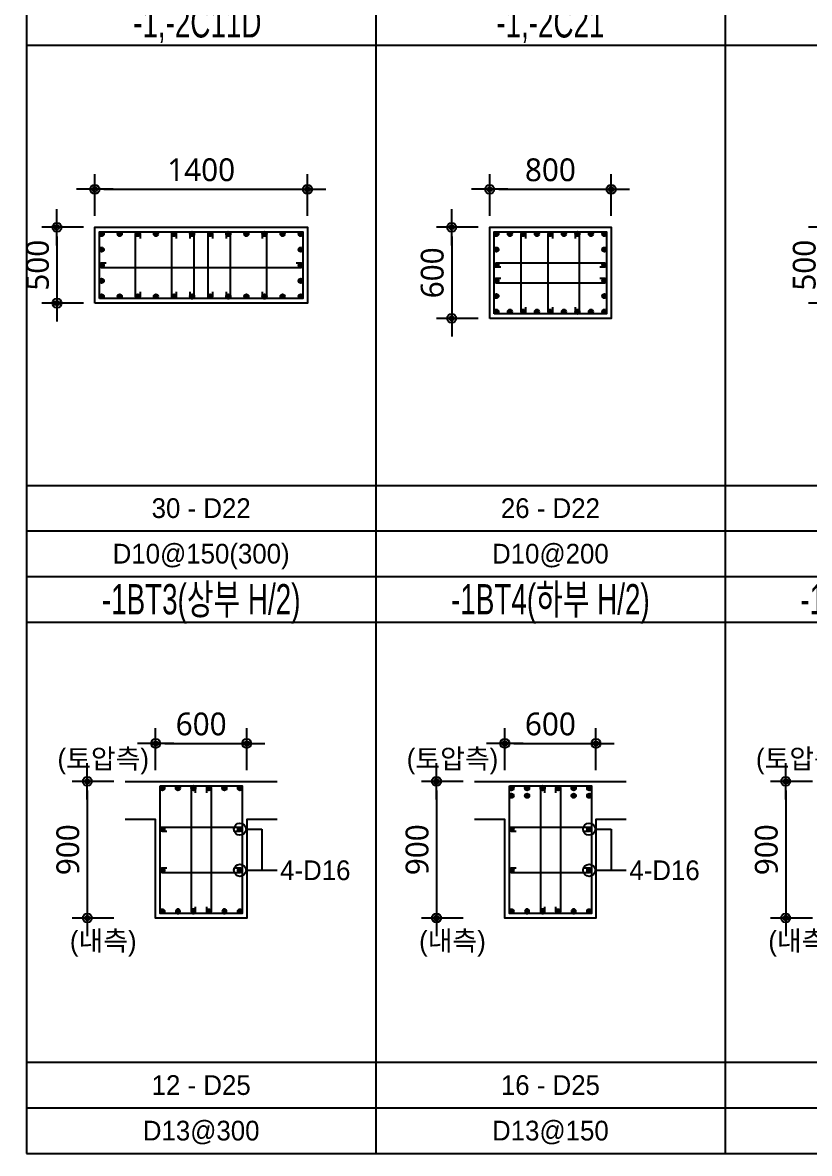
# Model space of a CAD drawing. Header units: millimetres. Extents: x 327808 to 2562540, y -728300 to 402793.
# Drawn here: x 475344 to 480526, y -416163 to -408715 of the extents above; entities that cross this region are included whole.
import ezdxf
from ezdxf.enums import TextEntityAlignment as Align

# ---------------------------------------------------------------- set-up
doc = ezdxf.new("R2010")
doc.units = ezdxf.units.MM
doc.header["$LTSCALE"] = 140
doc.layers.get('Defpoints').update_dxf_attribs({"color": 145})
for name, color, linetype in [('BAR', 2, 'Continuous'), ('BAR1', 2, 'Continuous'), ('DIM', 7, 'Continuous'), ('LINE', 7, 'Continuous'), ('기둥', 4, 'Continuous')]:
    doc.layers.add(name, color=color, linetype=linetype)
doc.layers.add('TEXT', color=3, linetype='Continuous', lineweight=9)
doc.styles.add('돋음', font='')
doc.styles.add('맑은고딕', font='malgun.ttf')
doc.styles.get('돋음').set_extended_font_data('Dotum')
doc.dimstyles.new('DIM_30', dxfattribs={"dimscale": 30, "dimtxt": 3, "dimasz": 1.2, "dimexe": 2, "dimexo": 1.5, "dimgap": 1, "dimtad": 1, "dimdec": 0, "dimdsep": 46, "dimtxsty": '맑은고딕', "dimblk1": 'DIMDOT', "dimblk2": 'DIMDOT', "dimsah": 1, "dimcen": 1, "dimdle": 2, "dimclrd": 7, "dimclre": 7, "dimclrt": 3, "dimadec": 0, "dimazin": 0, "dimtfac": 1, "dimtdec": 0, "dimtix": 1, "dimtmove": 2, "dimatfit": 3, "dimldrblk": 'DIMDOT', "dimfxl": 1, "dimtolj": 1, "dimarcsym": 0})

# ---------------------------------------------------------------- blocks, each defined once
blk = doc.blocks.new('A$C74EF247C')
at = {"layer": 'LINE', "color": 7, "linetype": 'Continuous'}
for p, q in [((0, 0), (0, -3800)), ((0, 0), (2300, 0)), ((2300, 0), (2300, -3800)), ((0, -300), (2300, -300)), ((0, -3800), (2300, -3800))]:
    blk.add_line(p, q, dxfattribs=at)
at = {"layer": 'LINE', "color": 4, "linetype": 'Continuous'}
for p, q in [((0, -3200), (2300, -3200)), ((0, -3500), (2300, -3500))]:
    blk.add_line(p, q, dxfattribs=at)
blk = doc.blocks.new('DIMDOT')
at = {"layer": 'DIM', "linetype": 'Continuous'}
blk.add_line((-2, 0), (2, 0), dxfattribs=at)
for radius in [0.5, 0.25]:
    blk.add_circle((0, 0), radius, dxfattribs=at)
blk = doc.blocks.new('*D81')
at = {"layer": 'Defpoints', "color": 0, "transparency": 16777216}
for p in [(532230.1, -145342.8), (531980.1, -145842.8), (532230.1, -145842.8)]:
    blk.add_point(p, dxfattribs=at)
at = {"layer": 'DIM', "color": 7, "lineweight": -2, "transparency": 16777216}
for p, q in [((532155.1, -145342.8), (531880.1, -145342.8)), ((531980.1, -145402.8), (531980.1, -145782.8)), ((532155.1, -145842.8), (531880.1, -145842.8))]:
    blk.add_line(p, q, dxfattribs=at)
at = {"layer": 'DIM', "color": 7, "lineweight": -2, "transparency": 16777216, "xscale": 60, "yscale": 60, "zscale": 60}
for p, rotation in [((531980.1, -145342.8), 90), ((531980.1, -145842.8), 270)]:
    blk.add_blockref('DIMDOT', p, dxfattribs=dict(at, rotation=rotation))
at = {"layer": 'DIM', "color": 3, "transparency": 16777216, "insert": (531852.6, -145592.8), "char_height": 150, "attachment_point": 5, "rotation": 90, "style": '맑은고딕'}
blk.add_mtext('\\A1;500', dxfattribs=at)
blk = doc.blocks.new('*D82')
at = {"layer": 'Defpoints', "color": 0, "transparency": 16777216}
for p in [(533630.1, -145092.8), (532230.1, -145342.8), (533630.1, -145342.8)]:
    blk.add_point(p, dxfattribs=at)
at = {"layer": 'DIM', "color": 7, "lineweight": -2, "transparency": 16777216}
for p, q in [((532230.1, -145267.8), (532230.1, -144992.8)), ((533630.1, -145267.8), (533630.1, -144992.8)), ((532290.1, -145092.8), (533570.1, -145092.8))]:
    blk.add_line(p, q, dxfattribs=at)
at = {"layer": 'DIM', "color": 7, "lineweight": -2, "transparency": 16777216, "xscale": 60, "yscale": 60, "zscale": 60, "rotation": 180}
blk.add_blockref('DIMDOT', (532230.1, -145092.8), dxfattribs=at)
at = {"layer": 'DIM', "color": 7, "lineweight": -2, "transparency": 16777216, "xscale": 60, "yscale": 60, "zscale": 60}
blk.add_blockref('DIMDOT', (533630.1, -145092.8), dxfattribs=at)
at = {"layer": 'DIM', "color": 3, "transparency": 16777216, "insert": (532930.1, -144964.9), "char_height": 150, "attachment_point": 5, "style": '맑은고딕'}
blk.add_mtext('\\A1;1400', dxfattribs=at)
blk = doc.blocks.new('ST')
at = {"layer": 'BAR'}
blk.add_circle((0, 0), 14.5, dxfattribs=at)
blk = doc.blocks.new('A$C08B0344F')
at = {"layer": 'BAR'}
blk.add_hatch(color=256, dxfattribs=at).paths.add_polyline_path([(14.5, 0, 1), (-14.5, 0, 1)])
at = {"layer": 'BAR', "rotation": 270}
blk.add_blockref('ST', (0, 0), dxfattribs=at)
blk = doc.blocks.new('*D83')
at = {"layer": 'Defpoints', "color": 0, "transparency": 16777216}
for p in [(534830.1, -140029.4), (534580.1, -140629.4), (534830.1, -140629.4)]:
    blk.add_point(p, dxfattribs=at)
at = {"layer": 'DIM', "color": 7, "lineweight": -2, "transparency": 16777216}
for p, q in [((534755.1, -140029.4), (534480.1, -140029.4)), ((534580.1, -140089.4), (534580.1, -140569.4)), ((534755.1, -140629.4), (534480.1, -140629.4))]:
    blk.add_line(p, q, dxfattribs=at)
at = {"layer": 'DIM', "color": 7, "lineweight": -2, "transparency": 16777216, "xscale": 60, "yscale": 60, "zscale": 60}
for p, rotation in [((534580.1, -140029.4), 90), ((534580.1, -140629.4), 270)]:
    blk.add_blockref('DIMDOT', p, dxfattribs=dict(at, rotation=rotation))
at = {"layer": 'DIM', "color": 3, "transparency": 16777216, "insert": (534452.6, -140329.4), "char_height": 150, "attachment_point": 5, "rotation": 90, "style": '맑은고딕'}
blk.add_mtext('\\A1;600', dxfattribs=at)
blk = doc.blocks.new('*D84')
at = {"layer": 'Defpoints', "color": 0, "transparency": 16777216}
for p in [(535630.1, -139779.4), (534830.1, -140029.4), (535630.1, -140029.4)]:
    blk.add_point(p, dxfattribs=at)
at = {"layer": 'DIM', "color": 7, "lineweight": -2, "transparency": 16777216}
for p, q in [((534830.1, -139954.4), (534830.1, -139679.4)), ((535630.1, -139954.4), (535630.1, -139679.4)), ((534890.1, -139779.4), (535570.1, -139779.4))]:
    blk.add_line(p, q, dxfattribs=at)
at = {"layer": 'DIM', "color": 7, "lineweight": -2, "transparency": 16777216, "xscale": 60, "yscale": 60, "zscale": 60, "rotation": 180}
blk.add_blockref('DIMDOT', (534830.1, -139779.4), dxfattribs=at)
at = {"layer": 'DIM', "color": 7, "lineweight": -2, "transparency": 16777216, "xscale": 60, "yscale": 60, "zscale": 60}
blk.add_blockref('DIMDOT', (535630.1, -139779.4), dxfattribs=at)
at = {"layer": 'DIM', "color": 3, "transparency": 16777216, "insert": (535230.1, -139651.9), "char_height": 150, "attachment_point": 5, "style": '맑은고딕'}
blk.add_mtext('\\A1;800', dxfattribs=at)
blk = doc.blocks.new('*D85')
at = {"layer": 'Defpoints', "color": 0, "transparency": 16777216}
for p in [(537280.1, -145342.8), (537030.1, -145842.8), (537280.1, -145842.8)]:
    blk.add_point(p, dxfattribs=at)
at = {"layer": 'DIM', "color": 7, "lineweight": -2, "transparency": 16777216}
for p, q in [((537205.1, -145342.8), (536930.1, -145342.8)), ((537030.1, -145402.8), (537030.1, -145782.8)), ((537205.1, -145842.8), (536930.1, -145842.8))]:
    blk.add_line(p, q, dxfattribs=at)
at = {"layer": 'DIM', "color": 7, "lineweight": -2, "transparency": 16777216, "xscale": 60, "yscale": 60, "zscale": 60}
for p, rotation in [((537030.1, -145342.8), 90), ((537030.1, -145842.8), 270)]:
    blk.add_blockref('DIMDOT', p, dxfattribs=dict(at, rotation=rotation))
at = {"layer": 'DIM', "color": 3, "transparency": 16777216, "insert": (536902.6, -145592.8), "char_height": 150, "attachment_point": 5, "rotation": 90, "style": '맑은고딕'}
blk.add_mtext('\\A1;500', dxfattribs=at)
blk = doc.blocks.new('*D86')
at = {"layer": 'Defpoints', "color": 0, "transparency": 16777216}
for p in [(537780.1, -145092.8), (537280.1, -145342.8), (537780.1, -145342.8)]:
    blk.add_point(p, dxfattribs=at)
at = {"layer": 'DIM', "color": 7, "lineweight": -2, "transparency": 16777216}
for p, q in [((537280.1, -145267.8), (537280.1, -144992.8)), ((537780.1, -145267.8), (537780.1, -144992.8)), ((537340.1, -145092.8), (537720.1, -145092.8))]:
    blk.add_line(p, q, dxfattribs=at)
at = {"layer": 'DIM', "color": 7, "lineweight": -2, "transparency": 16777216, "xscale": 60, "yscale": 60, "zscale": 60, "rotation": 180}
blk.add_blockref('DIMDOT', (537280.1, -145092.8), dxfattribs=at)
at = {"layer": 'DIM', "color": 7, "lineweight": -2, "transparency": 16777216, "xscale": 60, "yscale": 60, "zscale": 60}
blk.add_blockref('DIMDOT', (537780.1, -145092.8), dxfattribs=at)
at = {"layer": 'DIM', "color": 3, "transparency": 16777216, "insert": (537530.1, -144965.3), "char_height": 150, "attachment_point": 5, "style": '맑은고딕'}
blk.add_mtext('\\A1;500', dxfattribs=at)
blk = doc.blocks.new('*D97')
at = {"layer": 'Defpoints', "color": 0, "transparency": 16777216}
for p in [(532430.1, -152397.2), (532180.1, -153297.2), (532430.1, -153297.2)]:
    blk.add_point(p, dxfattribs=at)
at = {"layer": 'DIM', "color": 7, "lineweight": -2, "transparency": 16777216}
for p, q in [((532355.1, -152397.2), (532080.1, -152397.2)), ((532180.1, -152457.2), (532180.1, -153237.2)), ((532355.1, -153297.2), (532080.1, -153297.2))]:
    blk.add_line(p, q, dxfattribs=at)
at = {"layer": 'DIM', "color": 7, "lineweight": -2, "transparency": 16777216, "xscale": 60, "yscale": 60, "zscale": 60}
for p, rotation in [((532180.1, -152397.2), 90), ((532180.1, -153297.2), 270)]:
    blk.add_blockref('DIMDOT', p, dxfattribs=dict(at, rotation=rotation))
at = {"layer": 'DIM', "color": 3, "transparency": 16777216, "insert": (532052.6, -152847.2), "char_height": 150, "attachment_point": 5, "rotation": 90, "style": '맑은고딕'}
blk.add_mtext('\\A1;900', dxfattribs=at)
blk = doc.blocks.new('*D98')
at = {"layer": 'Defpoints', "color": 0, "transparency": 16777216}
for p in [(533230.1, -152147.2), (532630.1, -152397.2), (533230.1, -152397.2)]:
    blk.add_point(p, dxfattribs=at)
at = {"layer": 'DIM', "color": 7, "lineweight": -2, "transparency": 16777216}
for p, q in [((532630.1, -152322.2), (532630.1, -152047.2)), ((533230.1, -152322.2), (533230.1, -152047.2)), ((532690.1, -152147.2), (533170.1, -152147.2))]:
    blk.add_line(p, q, dxfattribs=at)
at = {"layer": 'DIM', "color": 7, "lineweight": -2, "transparency": 16777216, "xscale": 60, "yscale": 60, "zscale": 60, "rotation": 180}
blk.add_blockref('DIMDOT', (532630.1, -152147.2), dxfattribs=at)
at = {"layer": 'DIM', "color": 7, "lineweight": -2, "transparency": 16777216, "xscale": 60, "yscale": 60, "zscale": 60}
blk.add_blockref('DIMDOT', (533230.1, -152147.2), dxfattribs=at)
at = {"layer": 'DIM', "color": 3, "transparency": 16777216, "insert": (532930.1, -152019.7), "char_height": 150, "attachment_point": 5, "style": '맑은고딕'}
blk.add_mtext('\\A1;600', dxfattribs=at)
blk = doc.blocks.new('*D103')
at = {"layer": 'Defpoints', "color": 0, "transparency": 16777216}
for p in [(534730.1, -147839.2), (534480.1, -148739.2), (534730.1, -148739.2)]:
    blk.add_point(p, dxfattribs=at)
at = {"layer": 'DIM', "color": 7, "lineweight": -2, "transparency": 16777216}
for p, q in [((534655.1, -147839.2), (534380.1, -147839.2)), ((534480.1, -147899.2), (534480.1, -148679.2)), ((534655.1, -148739.2), (534380.1, -148739.2))]:
    blk.add_line(p, q, dxfattribs=at)
at = {"layer": 'DIM', "color": 7, "lineweight": -2, "transparency": 16777216, "xscale": 60, "yscale": 60, "zscale": 60}
for p, rotation in [((534480.1, -147839.2), 90), ((534480.1, -148739.2), 270)]:
    blk.add_blockref('DIMDOT', p, dxfattribs=dict(at, rotation=rotation))
at = {"layer": 'DIM', "color": 3, "transparency": 16777216, "insert": (534352.6, -148289.2), "char_height": 150, "attachment_point": 5, "rotation": 90, "style": '맑은고딕'}
blk.add_mtext('\\A1;900', dxfattribs=at)
blk = doc.blocks.new('*D104')
at = {"layer": 'Defpoints', "color": 0, "transparency": 16777216}
for p in [(535530.1, -147589.2), (534930.1, -147839.2), (535530.1, -147839.2)]:
    blk.add_point(p, dxfattribs=at)
at = {"layer": 'DIM', "color": 7, "lineweight": -2, "transparency": 16777216}
for p, q in [((534930.1, -147764.2), (534930.1, -147489.2)), ((535530.1, -147764.2), (535530.1, -147489.2)), ((534990.1, -147589.2), (535470.1, -147589.2))]:
    blk.add_line(p, q, dxfattribs=at)
at = {"layer": 'DIM', "color": 7, "lineweight": -2, "transparency": 16777216, "xscale": 60, "yscale": 60, "zscale": 60, "rotation": 180}
blk.add_blockref('DIMDOT', (534930.1, -147589.2), dxfattribs=at)
at = {"layer": 'DIM', "color": 7, "lineweight": -2, "transparency": 16777216, "xscale": 60, "yscale": 60, "zscale": 60}
blk.add_blockref('DIMDOT', (535530.1, -147589.2), dxfattribs=at)
at = {"layer": 'DIM', "color": 3, "transparency": 16777216, "insert": (535230.1, -147461.7), "char_height": 150, "attachment_point": 5, "style": '맑은고딕'}
blk.add_mtext('\\A1;600', dxfattribs=at)
blk = doc.blocks.new('*D101')
at = {"layer": 'Defpoints', "color": 0, "transparency": 16777216}
for p in [(537030.1, -152397.2), (536780.1, -153297.2), (537030.1, -153297.2)]:
    blk.add_point(p, dxfattribs=at)
at = {"layer": 'DIM', "color": 7, "lineweight": -2, "transparency": 16777216}
for p, q in [((536955.1, -152397.2), (536680.1, -152397.2)), ((536780.1, -152457.2), (536780.1, -153237.2)), ((536955.1, -153297.2), (536680.1, -153297.2))]:
    blk.add_line(p, q, dxfattribs=at)
at = {"layer": 'DIM', "color": 7, "lineweight": -2, "transparency": 16777216, "xscale": 60, "yscale": 60, "zscale": 60}
for p, rotation in [((536780.1, -152397.2), 90), ((536780.1, -153297.2), 270)]:
    blk.add_blockref('DIMDOT', p, dxfattribs=dict(at, rotation=rotation))
at = {"layer": 'DIM', "color": 3, "transparency": 16777216, "insert": (536652.6, -152847.2), "char_height": 150, "attachment_point": 5, "rotation": 90, "style": '맑은고딕'}
blk.add_mtext('\\A1;900', dxfattribs=at)
blk = doc.blocks.new('*D102')
at = {"layer": 'Defpoints', "color": 0, "transparency": 16777216}
for p in [(537830.1, -152147.2), (537230.1, -152397.2), (537830.1, -152397.2)]:
    blk.add_point(p, dxfattribs=at)
at = {"layer": 'DIM', "color": 7, "lineweight": -2, "transparency": 16777216}
for p, q in [((537230.1, -152322.2), (537230.1, -152047.2)), ((537830.1, -152322.2), (537830.1, -152047.2)), ((537290.1, -152147.2), (537770.1, -152147.2))]:
    blk.add_line(p, q, dxfattribs=at)
at = {"layer": 'DIM', "color": 7, "lineweight": -2, "transparency": 16777216, "xscale": 60, "yscale": 60, "zscale": 60, "rotation": 180}
blk.add_blockref('DIMDOT', (537230.1, -152147.2), dxfattribs=at)
at = {"layer": 'DIM', "color": 7, "lineweight": -2, "transparency": 16777216, "xscale": 60, "yscale": 60, "zscale": 60}
blk.add_blockref('DIMDOT', (537830.1, -152147.2), dxfattribs=at)
at = {"layer": 'DIM', "color": 3, "transparency": 16777216, "insert": (537530.1, -152019.7), "char_height": 150, "attachment_point": 5, "style": '맑은고딕'}
blk.add_mtext('\\A1;600', dxfattribs=at)
blk = doc.blocks.new('-2C11D')
at = {"layer": 'BAR1'}
blk.add_lwpolyline([(480, 1830), (480, 2270), (1820, 2270), (1820, 1830)], close=True, dxfattribs=at)
for points in [[(747.4, 1874.5), (747.4, 1844.5, -1), (718.4, 1844.5), (718.4, 2255.5, -1), (747.4, 2255.5), (747.4, 2225.5)], [(985.7, 1874.5), (985.7, 1844.5, -1), (956.7, 1844.5), (956.7, 2255.5, -1), (985.7, 2255.5), (985.7, 2225.5)], [(1075.9, 1874.5), (1075.9, 1844.5, 1), (1104.9, 1844.5), (1104.9, 2255.5, 1), (1075.9, 2255.5), (1075.9, 2225.5)], [(1224.1, 1874.5), (1224.1, 1844.5, -1), (1195.1, 1844.5), (1195.1, 2255.5, -1), (1224.1, 2255.5), (1224.1, 2225.5)], [(1314.3, 1874.5), (1314.3, 1844.5, 1), (1343.3, 1844.5), (1343.3, 2255.5, 1), (1314.3, 2255.5), (1314.3, 2225.5)], [(1552.6, 1874.5), (1552.6, 1844.5, 1), (1581.6, 1844.5), (1581.6, 2255.5, 1), (1552.6, 2255.5), (1552.6, 2225.5)], [(524.5, 2064.5), (494.5, 2064.5, 1), (494.5, 2035.5), (1805.5, 2035.5, 1), (1805.5, 2064.5), (1775.5, 2064.5)]]:
    blk.add_lwpolyline(points, format="xyb", dxfattribs=at)
at = {"layer": '기둥'}
blk.add_lwpolyline([(450, 1800), (450, 2300), (1850, 2300), (1850, 1800)], close=True, dxfattribs=at)
at = {"layer": 'BAR', "rotation": 90.00000000000031}
for p in [(494.5, 2255.5), (613.7, 2255.5), (732.9, 2255.5), (852, 2255.5), (971.2, 2255.5), (1090.4, 2255.5), (1209.6, 2255.5), (1328.8, 2255.5), (1448, 2255.5), (1567.1, 2255.5), (1686.3, 2255.5), (1805.5, 2255.5), (494.5, 2152.8), (1805.5, 2152.8), (494.5, 2050), (1805.5, 2050), (494.5, 1947.3), (1805.5, 1947.3), (494.5, 1844.5), (613.7, 1844.5), (732.9, 1844.5), (852, 1844.5), (971.2, 1844.5), (1090.4, 1844.5), (1209.6, 1844.5), (1328.8, 1844.5), (1448, 1844.5), (1567.1, 1844.5), (1686.3, 1844.5), (1805.5, 1844.5)]:
    blk.add_blockref('A$C08B0344F', p, dxfattribs=at)
at = {"layer": 'LINE'}
blk.add_blockref('A$C74EF247C', (0, 3800), dxfattribs=at)
at = {"layer": 'TEXT', "color": 6, "style": '돋음', "width": 0.7}
blk.add_text('-1,-2C11D ', height=200, dxfattribs=at).set_placement((1150, 3650), align=Align.MIDDLE_CENTER)
at = {"layer": 'TEXT', "linetype": 'ByBlock', "style": '돋음'}
for s, p in [('30 - D22', (1150, 450)), ('D10@150(300)', (1150, 150))]:
    blk.add_text(s, height=130, dxfattribs=at).set_placement(p, align=Align.MIDDLE_CENTER)
at = {"layer": 'DIM'}
dim = blk.add_linear_dim(base=(1850, 2550), p1=(450, 2300), p2=(1850, 2300), dimstyle='DIM_30', override={"dimscale": 50}, dxfattribs=at)
dim.commit()
dim.dimension.update_dxf_attribs({"geometry": '*D82', "text_midpoint": (1150, 2677.9), "insert": (-531780.1, 147642.8)})
dim = blk.add_linear_dim(base=(200, 1800), p1=(450, 2300), p2=(450, 1800), angle=270, dimstyle='DIM_30', override={"dimscale": 50}, dxfattribs=at)
dim.commit()
dim.dimension.update_dxf_attribs({"geometry": '*D81', "text_midpoint": (72.5, 2050), "insert": (-531780.1, 147642.8)})
blk = doc.blocks.new('-2C21')
at = {"layer": 'BAR1'}
blk.add_lwpolyline([(780, 1730), (780, 2270), (1520, 2270), (1520, 1730)], close=True, dxfattribs=at)
for points in [[(986.75, 1774.5), (986.75, 1744.5, -1), (957.75, 1744.5), (957.75, 2255.5, -1), (986.75, 2255.5), (986.75, 2225.5)], [(1164.5, 1774.5), (1164.5, 1744.5, -1), (1135.5, 1744.5), (1135.5, 2255.5, -1), (1164.5, 2255.5), (1164.5, 2225.5)], [(1313.25, 1774.5), (1313.25, 1744.5, 1), (1342.25, 1744.5), (1342.25, 2255.5, 1), (1313.25, 2255.5), (1313.25, 2225.5)], [(824.5, 2036.6), (794.5, 2036.6, -1), (794.5, 2065.6), (1505.5, 2065.6, -1), (1505.5, 2036.6), (1475.5, 2036.6)], [(824.5, 1963.4), (794.5, 1963.4, 1), (794.5, 1934.4), (1505.5, 1934.4, 1), (1505.5, 1963.4), (1475.5, 1963.4)]]:
    blk.add_lwpolyline(points, format="xyb", dxfattribs=at)
at = {"layer": '기둥'}
blk.add_lwpolyline([(750, 1700), (750, 2300), (1550, 2300), (1550, 1700)], close=True, dxfattribs=at)
at = {"layer": 'BAR', "rotation": 90.00000000000031}
for p in [(794.5, 2255.5), (883.375, 2255.5), (972.25, 2255.5), (1061.125, 2255.5), (1150, 2255.5), (1238.875, 2255.5), (1327.75, 2255.5), (1416.625, 2255.5), (1505.5, 2255.5), (794.5, 2153.3), (1505.5, 2153.3), (794.5, 2051.1), (1505.5, 2051.1), (794.5, 1948.9), (1505.5, 1948.9), (794.5, 1846.7), (1505.5, 1846.7), (794.5, 1744.5), (883.375, 1744.5), (972.25, 1744.5), (1061.125, 1744.5), (1150, 1744.5), (1238.875, 1744.5), (1327.75, 1744.5), (1416.625, 1744.5), (1505.5, 1744.5)]:
    blk.add_blockref('A$C08B0344F', p, dxfattribs=at)
at = {"layer": 'LINE'}
blk.add_blockref('A$C74EF247C', (0, 3800), dxfattribs=at)
at = {"layer": 'TEXT', "color": 6, "style": '돋음', "width": 0.7}
blk.add_text('-1,-2C21', height=200, dxfattribs=at).set_placement((1150, 3650), align=Align.MIDDLE_CENTER)
at = {"layer": 'TEXT', "linetype": 'ByBlock', "style": '돋음'}
for s, p in [('26 - D22', (1150, 450)), ('D10@200', (1150, 150))]:
    blk.add_text(s, height=130, dxfattribs=at).set_placement(p, align=Align.MIDDLE_CENTER)
at = {"layer": 'DIM'}
dim = blk.add_linear_dim(base=(1550, 2550), p1=(750, 2300), p2=(1550, 2300), dimstyle='DIM_30', override={"dimscale": 50}, dxfattribs=at)
dim.commit()
dim.dimension.update_dxf_attribs({"geometry": '*D84', "text_midpoint": (1150, 2677.497), "insert": (-534080.091, 142329.376)})
dim = blk.add_linear_dim(base=(500, 1700), p1=(750, 2300), p2=(750, 1700), angle=270, dimstyle='DIM_30', override={"dimscale": 50}, dxfattribs=at)
dim.commit()
dim.dimension.update_dxf_attribs({"geometry": '*D83', "text_midpoint": (372.503, 2000), "insert": (-534080.091, 142329.376)})
blk = doc.blocks.new('-2C23')
at = {"layer": 'BAR1'}
blk.add_lwpolyline([(930, 1830), (930, 2270), (1370, 2270), (1370, 1830)], close=True, dxfattribs=at)
for points in [[(1164.5, 2225.5), (1164.5, 2255.5, 1), (1135.5, 2255.5), (1135.5, 1844.5, 1), (1164.5, 1844.5), (1164.5, 1874.5)], [(974.5, 2064.5), (944.5, 2064.5, 1), (944.5, 2035.5), (1355.5, 2035.5, 1), (1355.5, 2064.5), (1325.5, 2064.5)]]:
    blk.add_lwpolyline(points, format="xyb", dxfattribs=at)
at = {"layer": '기둥'}
for p, q in [((900, 2300), (1600, 2300)), ((900, 1600), (900, 2300))]:
    blk.add_line(p, q, dxfattribs=at)
blk.add_lwpolyline([(1150, 1600), (1150, 1800), (1400, 1800), (1400, 2050), (1600, 2050)], dxfattribs=at)
at = {"layer": 'BAR', "rotation": 89.99999999999713}
for p in [(944.5, 2255.5), (1150, 2255.5), (1355.5, 2255.5), (944.5, 2050), (1355.5, 2050), (944.5, 1844.5), (1150, 1844.5), (1355.5, 1844.5)]:
    blk.add_blockref('A$C08B0344F', p, dxfattribs=at)
at = {"layer": 'LINE'}
blk.add_blockref('A$C74EF247C', (0, 3800), dxfattribs=at)
at = {"layer": 'TEXT', "color": 6, "style": '돋음', "width": 0.7}
blk.add_text('-1,-2C23', height=200, dxfattribs=at).set_placement((1150, 3650), align=Align.MIDDLE_CENTER)
at = {"layer": 'TEXT', "linetype": 'ByBlock', "style": '돋음'}
for s, p in [('8 - D22', (1150, 450)), ('D10@300', (1150, 150))]:
    blk.add_text(s, height=130, dxfattribs=at).set_placement(p, align=Align.MIDDLE_CENTER)
at = {"layer": 'DIM'}
dim = blk.add_linear_dim(base=(1400, 2550), p1=(900, 2300), p2=(1400, 2300), dimstyle='DIM_30', override={"dimscale": 50}, dxfattribs=at)
dim.commit()
dim.dimension.update_dxf_attribs({"geometry": '*D86', "text_midpoint": (1150, 2677.5), "insert": (-536380.1, 147642.8)})
dim = blk.add_linear_dim(base=(650, 1800), p1=(900, 2300), p2=(900, 1800), angle=270, dimstyle='DIM_30', override={"dimscale": 50}, dxfattribs=at)
dim.commit()
dim.dimension.update_dxf_attribs({"geometry": '*D85', "text_midpoint": (522.5, 2050), "insert": (-536380.1, 147642.8)})
blk = doc.blocks.new('-1BT3(상부')
at = {"layer": 'BAR1'}
blk.add_lwpolyline([(880, 2420), (1420, 2420), (1420, 1580), (880, 1580)], close=True, dxfattribs=at)
for points in [[(1113.4, 2375.5), (1113.4, 2405.5, 1), (1084.4, 2405.5), (1084.4, 1594.5, 1), (1113.4, 1594.5), (1113.4, 1624.5)], [(1186.6, 2375.5), (1186.6, 2405.5, -1), (1215.6, 2405.5), (1215.6, 1594.5, -1), (1186.6, 1594.5), (1186.6, 1624.5)], [(924.5, 2120.7), (894.5, 2120.7, -1), (894.5, 2149.7), (1405.5, 2149.7, -1), (1405.5, 2120.7), (1375.5, 2120.7)], [(924.5, 1879.3), (894.5, 1879.3, 1), (894.5, 1850.3), (1405.5, 1850.3, 1), (1405.5, 1879.3), (1375.5, 1879.3)]]:
    blk.add_lwpolyline(points, format="xyb", dxfattribs=at)
at = {"layer": 'DIM'}
for p, q in [((1445.5, 2135.2), (1550, 2135.2)), ((1550, 2135.2), (1550, 1864.8)), ((1445.5, 1864.8), (1650, 1864.8))]:
    blk.add_line(p, q, dxfattribs=at)
for centre in [(1405.5, 2135.2), (1405.5, 1864.8)]:
    blk.add_circle(centre, 40, dxfattribs=at)
at = {"layer": '기둥'}
blk.add_line((650, 2450), (1650, 2450), dxfattribs=at)
blk.add_lwpolyline([(1650, 2200), (1450, 2200), (1450, 1550), (850, 1550), (850, 2200), (650, 2200)], dxfattribs=at)
at = {"layer": 'BAR'}
for p in [(894.5, 2405.5), (996.7, 2405.5), (1098.9, 2405.5), (1201.1, 2405.5), (1303.3, 2405.5), (1405.5, 2405.5), (894.5, 2135.2), (1405.5, 2135.2), (894.5, 1864.8), (1405.5, 1864.8), (894.5, 1594.5), (1201.1, 1594.5), (1405.5, 1594.5)]:
    blk.add_blockref('A$C08B0344F', p, dxfattribs=at)
at = {"layer": 'BAR', "xscale": -1, "rotation": 180}
for p in [(996.7, 1594.5), (1098.9, 1594.5), (1303.3, 1594.5)]:
    blk.add_blockref('A$C08B0344F', p, dxfattribs=at)
at = {"layer": 'LINE'}
blk.add_blockref('A$C74EF247C', (0, 3800), dxfattribs=at)
at = {"layer": 'TEXT', "color": 6, "style": '돋음', "width": 0.7}
blk.add_text('-1BT3(상부 H/2)', height=200, dxfattribs=at).set_placement((1150, 3650), align=Align.MIDDLE_CENTER)
at = {"layer": 'TEXT', "linetype": 'ByBlock', "style": '돋음'}
for s, p in [('(토압측)', (505, 2600)), ('(내측)', (505, 1400)), ('12 - D25', (1150, 450)), ('D13@300', (1150, 150))]:
    blk.add_text(s, height=130, dxfattribs=at).set_placement(p, align=Align.MIDDLE_CENTER)
blk.add_text('4-D16', height=130, dxfattribs=at).set_placement((1670, 1864.8), align=Align.MIDDLE_LEFT)
at = {"layer": 'DIM'}
dim = blk.add_linear_dim(base=(1450, 2700), p1=(850, 2450), p2=(1450, 2450), dimstyle='DIM_30', override={"dimscale": 50}, dxfattribs=at)
dim.commit()
dim.dimension.update_dxf_attribs({"geometry": '*D98', "text_midpoint": (1150, 2827.5), "insert": (-531780.1, 154847.2)})
dim = blk.add_linear_dim(base=(400, 1550), p1=(650, 2450), p2=(650, 1550), angle=270, dimstyle='DIM_30', override={"dimscale": 50}, dxfattribs=at)
dim.commit()
dim.dimension.update_dxf_attribs({"geometry": '*D97', "text_midpoint": (272.5, 2000), "insert": (-531780.1, 154847.2)})
blk = doc.blocks.new('-1BT4(하부')
at = {"layer": 'BAR1'}
blk.add_lwpolyline([(880, 2420), (1420, 2420), (1420, 1580), (880, 1580)], close=True, dxfattribs=at)
for points in [[(1113.4, 2375.5), (1113.4, 2405.5, 1), (1084.4, 2405.5), (1084.4, 1594.5, 1), (1113.4, 1594.5), (1113.4, 1624.5)], [(1186.6, 2375.5), (1186.6, 2405.5, -1), (1215.6, 2405.5), (1215.6, 1594.5, -1), (1186.6, 1594.5), (1186.6, 1624.5)], [(924.5, 2120.7), (894.5, 2120.7, -1), (894.5, 2149.7), (1405.5, 2149.7, -1), (1405.5, 2120.7), (1375.5, 2120.7)], [(924.5, 1879.3), (894.5, 1879.3, 1), (894.5, 1850.3), (1405.5, 1850.3, 1), (1405.5, 1879.3), (1375.5, 1879.3)]]:
    blk.add_lwpolyline(points, format="xyb", dxfattribs=at)
at = {"layer": 'DIM'}
for p, q in [((1445.5, 2135.2), (1550, 2135.2)), ((1550, 2135.2), (1550, 1864.8)), ((1445.5, 1864.8), (1650, 1864.8))]:
    blk.add_line(p, q, dxfattribs=at)
for centre in [(1405.5, 2135.2), (1405.5, 1864.8)]:
    blk.add_circle(centre, 40, dxfattribs=at)
at = {"layer": '기둥'}
blk.add_line((650, 2450), (1650, 2450), dxfattribs=at)
blk.add_lwpolyline([(1650, 2200), (1450, 2200), (1450, 1550), (850, 1550), (850, 2200), (650, 2200)], dxfattribs=at)
at = {"layer": 'BAR'}
for p in [(894.5, 2405.5), (996.7, 2405.5), (1098.9, 2405.5), (1201.1, 2405.5), (1303.3, 2405.5), (1405.5, 2405.5), (894.5, 2355.5), (996.7, 2355.5), (1303.3, 2355.5), (1405.5, 2355.5), (894.5, 2135.2), (1405.5, 2135.2), (894.5, 1864.8), (1405.5, 1864.8), (894.5, 1594.5), (1201.1, 1594.5), (1405.5, 1594.5)]:
    blk.add_blockref('A$C08B0344F', p, dxfattribs=at)
at = {"layer": 'BAR', "xscale": -1, "rotation": 180}
for p in [(996.7, 1594.5), (1098.9, 1594.5), (1303.3, 1594.5)]:
    blk.add_blockref('A$C08B0344F', p, dxfattribs=at)
at = {"layer": 'LINE'}
blk.add_blockref('A$C74EF247C', (0, 3800), dxfattribs=at)
at = {"layer": 'TEXT', "color": 6, "style": '돋음', "width": 0.7}
blk.add_text('-1BT4(하부 H/2)', height=200, dxfattribs=at).set_placement((1150, 3650), align=Align.MIDDLE_CENTER)
at = {"layer": 'TEXT', "linetype": 'ByBlock', "style": '돋음'}
for s, p in [('(토압측)', (505, 2600)), ('(내측)', (505, 1400)), ('16 - D25', (1150, 450)), ('D13@150', (1150, 150))]:
    blk.add_text(s, height=130, dxfattribs=at).set_placement(p, align=Align.MIDDLE_CENTER)
blk.add_text('4-D16', height=130, dxfattribs=at).set_placement((1670, 1864.8), align=Align.MIDDLE_LEFT)
at = {"layer": 'DIM'}
dim = blk.add_linear_dim(base=(1450, 2700), p1=(850, 2450), p2=(1450, 2450), dimstyle='DIM_30', override={"dimscale": 50}, dxfattribs=at)
dim.commit()
dim.dimension.update_dxf_attribs({"geometry": '*D104', "text_midpoint": (1150, 2827.5), "insert": (-534080.1, 150289.2)})
dim = blk.add_linear_dim(base=(400, 1550), p1=(650, 2450), p2=(650, 1550), angle=270, dimstyle='DIM_30', override={"dimscale": 50}, dxfattribs=at)
dim.commit()
dim.dimension.update_dxf_attribs({"geometry": '*D103', "text_midpoint": (272.5, 2000), "insert": (-534080.1, 150289.2)})
blk = doc.blocks.new('-1BT4(상부')
at = {"layer": 'BAR1'}
blk.add_lwpolyline([(880, 2420), (1420, 2420), (1420, 1580), (880, 1580)], close=True, dxfattribs=at)
for points in [[(1113.4, 2375.5), (1113.4, 2405.5, 1), (1084.4, 2405.5), (1084.4, 1594.5, 1), (1113.4, 1594.5), (1113.4, 1624.5)], [(1186.6, 2375.5), (1186.6, 2405.5, -1), (1215.6, 2405.5), (1215.6, 1594.5, -1), (1186.6, 1594.5), (1186.6, 1624.5)], [(924.5, 2120.7), (894.5, 2120.7, -1), (894.5, 2149.7), (1405.5, 2149.7, -1), (1405.5, 2120.7), (1375.5, 2120.7)], [(924.5, 1879.3), (894.5, 1879.3, 1), (894.5, 1850.3), (1405.5, 1850.3, 1), (1405.5, 1879.3), (1375.5, 1879.3)]]:
    blk.add_lwpolyline(points, format="xyb", dxfattribs=at)
at = {"layer": 'DIM'}
for p, q in [((1445.5, 2135.2), (1550, 2135.2)), ((1550, 2135.2), (1550, 1864.8)), ((1445.5, 1864.8), (1650, 1864.8))]:
    blk.add_line(p, q, dxfattribs=at)
for centre in [(1405.5, 2135.2), (1405.5, 1864.8)]:
    blk.add_circle(centre, 40, dxfattribs=at)
at = {"layer": '기둥'}
blk.add_line((650, 2450), (1650, 2450), dxfattribs=at)
blk.add_lwpolyline([(1650, 2200), (1450, 2200), (1450, 1550), (850, 1550), (850, 2200), (650, 2200)], dxfattribs=at)
at = {"layer": 'BAR'}
for p in [(894.5, 2405.5), (996.7, 2405.5), (1098.9, 2405.5), (1201.1, 2405.5), (1303.3, 2405.5), (1405.5, 2405.5), (894.5, 2135.2), (1405.5, 2135.2), (894.5, 1864.8), (1405.5, 1864.8), (894.5, 1594.5), (1201.1, 1594.5), (1405.5, 1594.5)]:
    blk.add_blockref('A$C08B0344F', p, dxfattribs=at)
at = {"layer": 'BAR', "xscale": -1, "rotation": 180}
for p in [(996.7, 1594.5), (1098.9, 1594.5), (1303.3, 1594.5)]:
    blk.add_blockref('A$C08B0344F', p, dxfattribs=at)
at = {"layer": 'LINE'}
blk.add_blockref('A$C74EF247C', (0, 3800), dxfattribs=at)
at = {"layer": 'TEXT', "color": 6, "style": '돋음', "width": 0.7}
blk.add_text('-1BT4(상부 H/2)', height=200, dxfattribs=at).set_placement((1150, 3650), align=Align.MIDDLE_CENTER)
at = {"layer": 'TEXT', "linetype": 'ByBlock', "style": '돋음'}
for s, p in [('(토압측)', (505, 2600)), ('(내측)', (505, 1400)), ('12 - D25', (1150, 450)), ('D13@300', (1150, 150))]:
    blk.add_text(s, height=130, dxfattribs=at).set_placement(p, align=Align.MIDDLE_CENTER)
blk.add_text('4-D16', height=130, dxfattribs=at).set_placement((1670, 1864.8), align=Align.MIDDLE_LEFT)
at = {"layer": 'DIM'}
dim = blk.add_linear_dim(base=(1450, 2700), p1=(850, 2450), p2=(1450, 2450), dimstyle='DIM_30', override={"dimscale": 50}, dxfattribs=at)
dim.commit()
dim.dimension.update_dxf_attribs({"geometry": '*D102', "text_midpoint": (1150, 2827.5), "insert": (-536380.1, 154847.2)})
dim = blk.add_linear_dim(base=(400, 1550), p1=(650, 2450), p2=(650, 1550), angle=270, dimstyle='DIM_30', override={"dimscale": 50}, dxfattribs=at)
dim.commit()
dim.dimension.update_dxf_attribs({"geometry": '*D101', "text_midpoint": (272.5, 2000), "insert": (-536380.1, 154847.2)})

msp = doc.modelspace()

# ---------------------------------------------------------------- block references
at = {"layer": 'DIM'}
for name, p in [('-2C11D', (475370, -412363.1)), ('-2C21', (477670, -412363.1)), ('-2C23', (479970, -412363.1)), ('-1BT3(상부', (475370, -416163.1)), ('-1BT4(하부', (477670, -416163.1)), ('-1BT4(상부', (479970, -416163.1))]:
    msp.add_blockref(name, p, dxfattribs=at)

doc.saveas('drawing.dxf')
